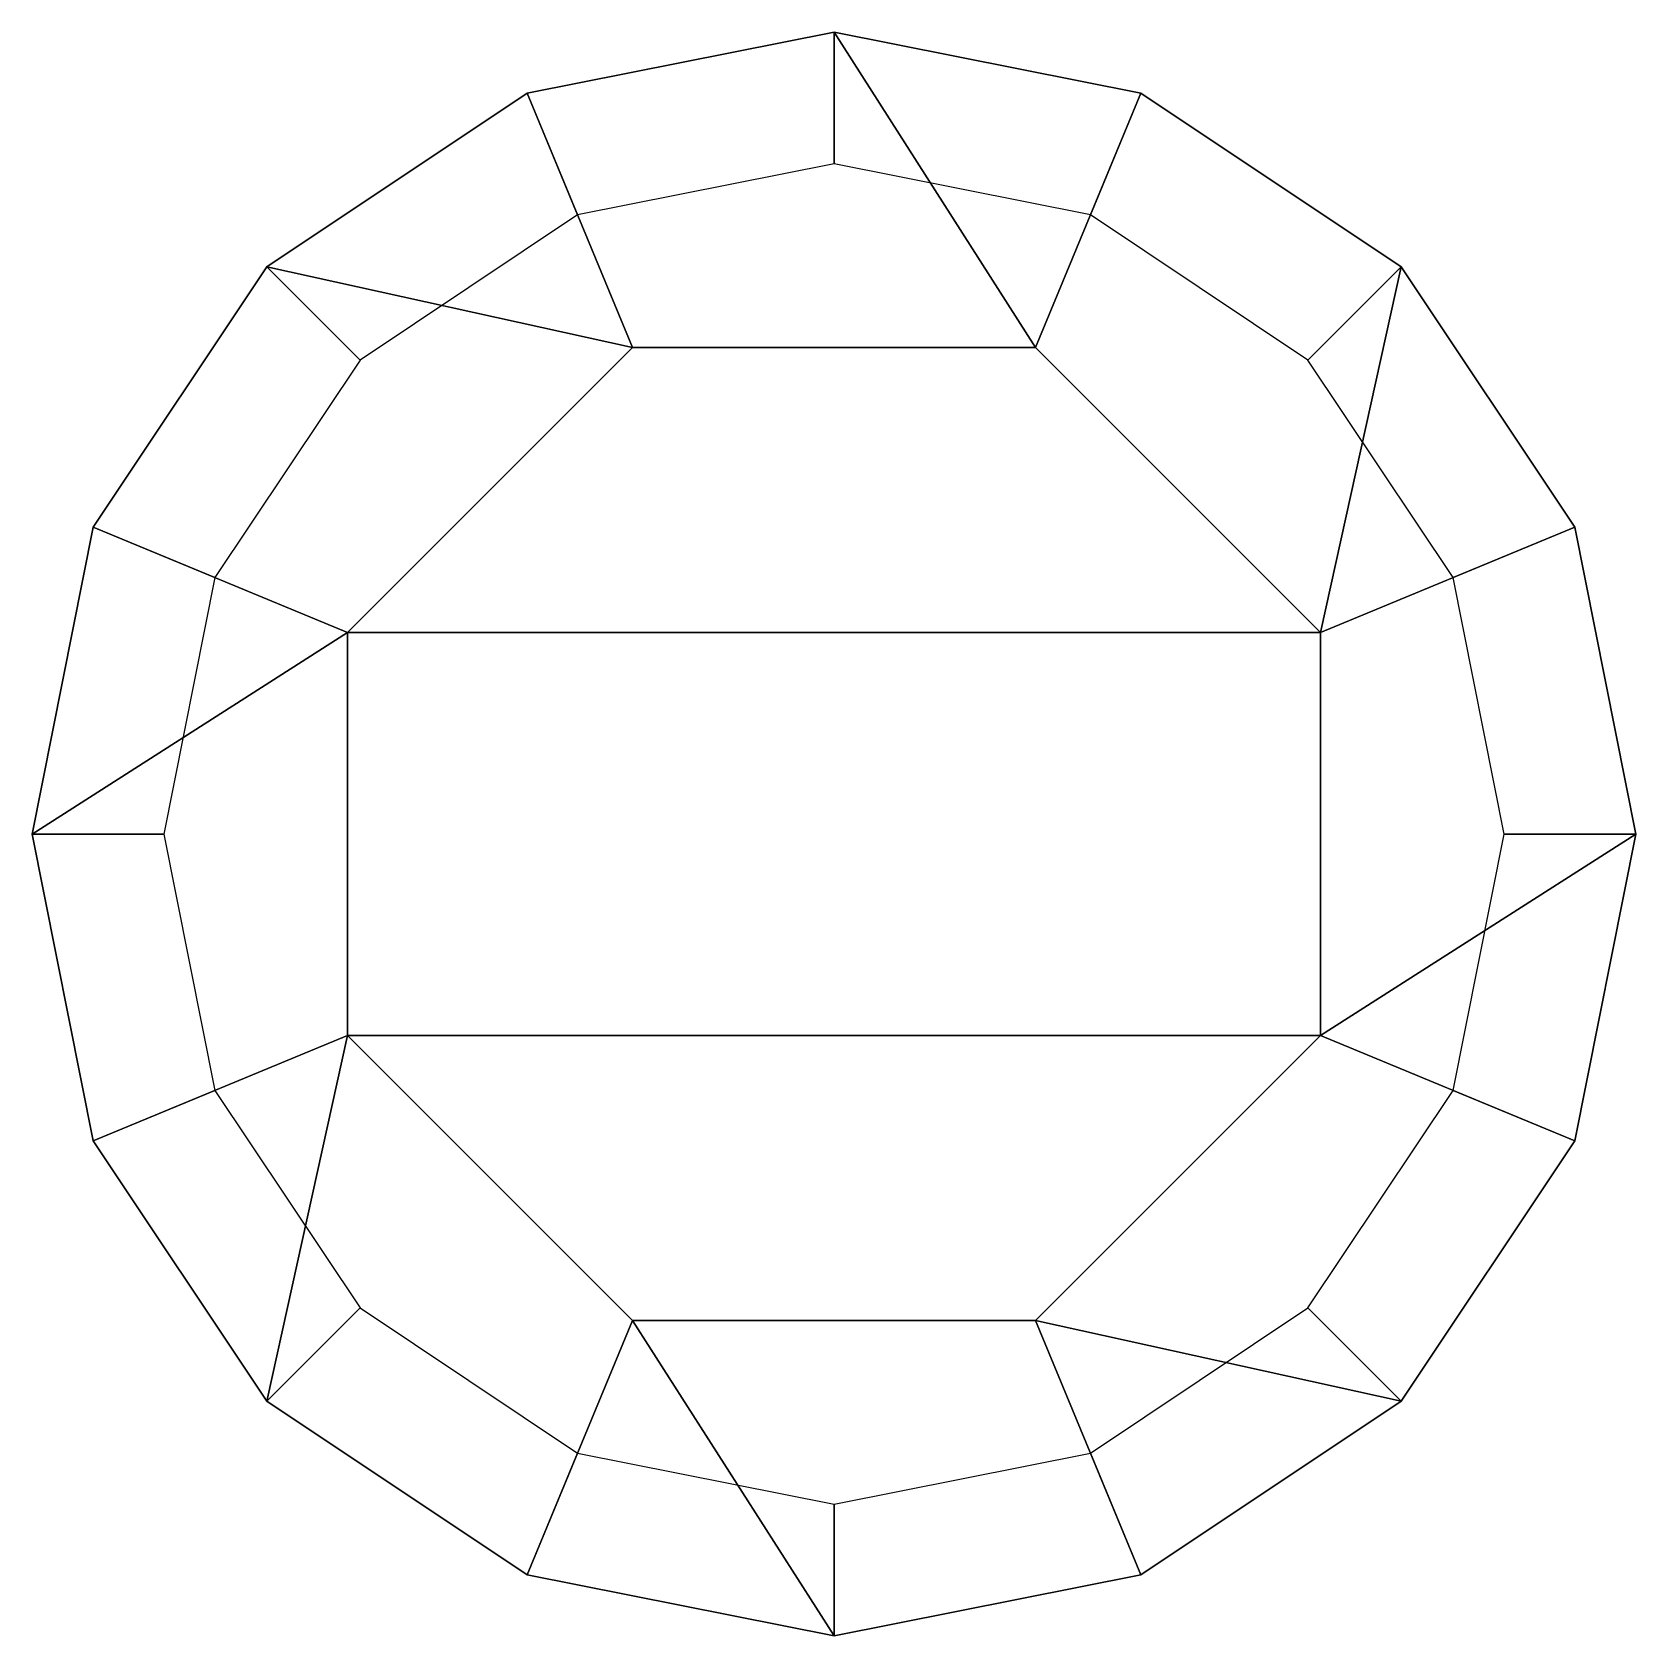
# Model space of a CAD drawing. Extents: x -0.67 to 0.67, y -0.67 to 0.67.
import ezdxf

# ---------------------------------------------------------------- set-up
doc = ezdxf.new("R2010")
doc.units = 0
doc.layers.add('TURRET', color=2, linetype='CONTINUOUS')

msp = doc.modelspace()

# ---------------------------------------------------------------- linework, layer by layer
at = {"layer": 'TURRET'}
for points in [[(0, 0.67, 1.17), (-0.2564, 0.619, 1.17), (-0.1684, 0.4065, 1.46), (0.1684, 0.4065, 1.46)], [(0, 0.67, 0.67), (-0.2564, 0.619, 0.67), (-0.2564, 0.619, 1.17), (0, 0.67, 1.17)], [(-0.2564, 0.619, 0.67), (0, 0.67, 0.67), (0, 0.56, 0.51), (-0.2143, 0.5174, 0.51)], [(0.2564, 0.619, 1.17), (0, 0.67, 1.17), (0.1684, 0.4065, 1.46)], [(0.2564, 0.619, 0.67), (0, 0.67, 0.67), (0, 0.67, 1.17), (0.2564, 0.619, 1.17)], [(0, 0.67, 0.67), (0.2564, 0.619, 0.67), (0.2143, 0.5174, 0.51), (0, 0.56, 0.51)], [(-0.2564, 0.619, 1.17), (-0.4738, 0.4738, 1.17), (-0.1684, 0.4065, 1.46)], [(-0.2564, 0.619, 0.67), (-0.4738, 0.4738, 0.67), (-0.4738, 0.4738, 1.17), (-0.2564, 0.619, 1.17)], [(-0.4738, 0.4738, 0.67), (-0.2564, 0.619, 0.67), (-0.2143, 0.5174, 0.51), (-0.396, 0.396, 0.51)], [(0.4738, 0.4738, 1.17), (0.2564, 0.619, 1.17), (0.1684, 0.4065, 1.46), (0.4065, 0.1684, 1.46)], [(0.2564, 0.619, 0.67), (0.4738, 0.4738, 0.67), (0.396, 0.396, 0.51), (0.2143, 0.5174, 0.51)], [(0.4738, 0.4738, 0.67), (0.2564, 0.619, 0.67), (0.2564, 0.619, 1.17), (0.4738, 0.4738, 1.17)], [(-0.4738, 0.4738, 1.17), (-0.619, 0.2564, 1.17), (-0.4065, 0.1684, 1.46), (-0.1684, 0.4065, 1.46)], [(-0.4738, 0.4738, 0.67), (-0.619, 0.2564, 0.67), (-0.619, 0.2564, 1.17), (-0.4738, 0.4738, 1.17)], [(-0.619, 0.2564, 0.67), (-0.4738, 0.4738, 0.67), (-0.396, 0.396, 0.51), (-0.5174, 0.2143, 0.51)], [(0.4738, 0.4738, 0.67), (0.619, 0.2564, 0.67), (0.5174, 0.2143, 0.51), (0.396, 0.396, 0.51)], [(0.619, 0.2564, 1.17), (0.4738, 0.4738, 1.17), (0.4065, 0.1684, 1.46)], [(0.619, 0.2564, 0.67), (0.4738, 0.4738, 0.67), (0.4738, 0.4738, 1.17), (0.619, 0.2564, 1.17)], [(0.1684, 0.4065, 1.46), (-0.1684, 0.4065, 1.46), (-0.4065, 0.1684, 1.46), (0.4065, 0.1684, 1.46)], [(-0.619, 0.2564, 1.17), (-0.67, 0, 1.17), (-0.4065, 0.1684, 1.46)], [(-0.619, 0.2564, 0.67), (-0.67, 0, 0.67), (-0.67, 0, 1.17), (-0.619, 0.2564, 1.17)], [(-0.67, 0, 0.67), (-0.619, 0.2564, 0.67), (-0.5174, 0.2143, 0.51), (-0.56, 0, 0.51)], [(0.67, 0, 1.17), (0.619, 0.2564, 1.17), (0.4065, 0.1684, 1.46), (0.4065, -0.1684, 1.46)], [(0.619, 0.2564, 0.67), (0.67, 0, 0.67), (0.56, 0, 0.51), (0.5174, 0.2143, 0.51)], [(0.67, 0, 0.67), (0.619, 0.2564, 0.67), (0.619, 0.2564, 1.17), (0.67, 0, 1.17)], [(-0.67, 0, 1.17), (-0.619, -0.2564, 1.17), (-0.4065, -0.1684, 1.46), (-0.4065, 0.1684, 1.46)], [(0.4065, 0.1684, 1.46), (-0.4065, 0.1684, 1.46), (-0.4065, -0.1684, 1.46), (0.4065, -0.1684, 1.46)], [(-0.67, 0, 0.67), (-0.619, -0.2564, 0.67), (-0.619, -0.2564, 1.17), (-0.67, 0, 1.17)], [(-0.619, -0.2564, 0.67), (-0.67, 0, 0.67), (-0.56, 0, 0.51), (-0.5174, -0.2143, 0.51)], [(0.619, -0.2564, 1.17), (0.67, 0, 1.17), (0.4065, -0.1684, 1.46)], [(0.67, 0, 0.67), (0.619, -0.2564, 0.67), (0.5174, -0.2143, 0.51), (0.56, 0, 0.51)], [(0.619, -0.2564, 0.67), (0.67, 0, 0.67), (0.67, 0, 1.17), (0.619, -0.2564, 1.17)], [(-0.619, -0.2564, 1.17), (-0.4738, -0.4738, 1.17), (-0.4065, -0.1684, 1.46)], [(-0.4738, -0.4738, 1.17), (-0.2564, -0.619, 1.17), (-0.1684, -0.4065, 1.46), (-0.4065, -0.1684, 1.46)], [(0.4065, -0.1684, 1.46), (-0.4065, -0.1684, 1.46), (-0.1684, -0.4065, 1.46), (0.1684, -0.4065, 1.46)], [(0.4738, -0.4738, 1.17), (0.619, -0.2564, 1.17), (0.4065, -0.1684, 1.46), (0.1684, -0.4065, 1.46)], [(-0.4738, -0.4738, 0.67), (-0.619, -0.2564, 0.67), (-0.5174, -0.2143, 0.51), (-0.396, -0.396, 0.51)], [(0.619, -0.2564, 0.67), (0.4738, -0.4738, 0.67), (0.396, -0.396, 0.51), (0.5174, -0.2143, 0.51)], [(-0.619, -0.2564, 0.67), (-0.4738, -0.4738, 0.67), (-0.4738, -0.4738, 1.17), (-0.619, -0.2564, 1.17)], [(0.4738, -0.4738, 0.67), (0.619, -0.2564, 0.67), (0.619, -0.2564, 1.17), (0.4738, -0.4738, 1.17)], [(-0.2564, -0.619, 0.67), (-0.4738, -0.4738, 0.67), (-0.396, -0.396, 0.51), (-0.2143, -0.5174, 0.51)], [(0.4738, -0.4738, 0.67), (0.2564, -0.619, 0.67), (0.2143, -0.5174, 0.51), (0.396, -0.396, 0.51)], [(-0.2564, -0.619, 1.17), (0, -0.67, 1.17), (-0.1684, -0.4065, 1.46)], [(0, -0.67, 1.17), (0.2564, -0.619, 1.17), (0.1684, -0.4065, 1.46), (-0.1684, -0.4065, 1.46)], [(0.2564, -0.619, 1.17), (0.4738, -0.4738, 1.17), (0.1684, -0.4065, 1.46)], [(-0.4738, -0.4738, 0.67), (-0.2564, -0.619, 0.67), (-0.2564, -0.619, 1.17), (-0.4738, -0.4738, 1.17)], [(0.2564, -0.619, 0.67), (0.4738, -0.4738, 0.67), (0.4738, -0.4738, 1.17), (0.2564, -0.619, 1.17)], [(0, -0.67, 0.67), (-0.2564, -0.619, 0.67), (-0.2143, -0.5174, 0.51), (0, -0.56, 0.51)], [(0.2564, -0.619, 0.67), (0, -0.67, 0.67), (0, -0.56, 0.51), (0.2143, -0.5174, 0.51)], [(-0.2564, -0.619, 0.67), (0, -0.67, 0.67), (0, -0.67, 1.17), (-0.2564, -0.619, 1.17)], [(0, -0.67, 0.67), (0.2564, -0.619, 0.67), (0.2564, -0.619, 1.17), (0, -0.67, 1.17)]]:
    msp.add_3dface(points, dxfattribs=at)

doc.saveas('drawing.dxf')
